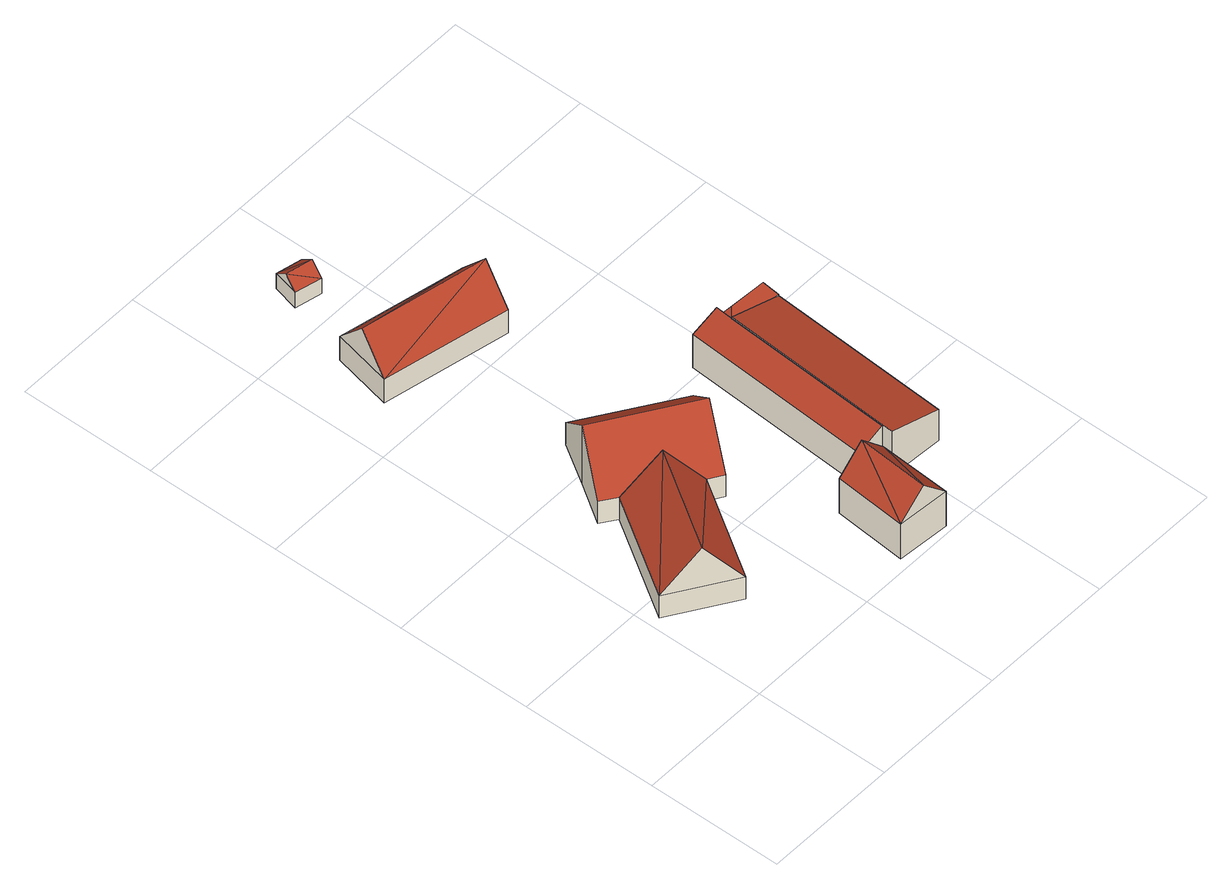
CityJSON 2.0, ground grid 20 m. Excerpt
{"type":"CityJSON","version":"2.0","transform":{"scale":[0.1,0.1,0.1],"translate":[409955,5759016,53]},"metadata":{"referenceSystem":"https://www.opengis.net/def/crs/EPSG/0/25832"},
"CityObjects":{
"building1":{"type":"Building","attributes":{"Gemeindeschluessel":"05515000","Geometrietyp2DReferenz":"3000","function":"31001_1000"},"address":[{"country":"Germany","locality":"Münster","thoroughfareNumber":"19","thoroughfareName":"Werse"}],"children":["building1-1","building1-2"]},
"building1-1":{"type":"BuildingPart","attributes":{"roofType":"3100","measuredHeight":10.38},"parents":["building1"],"geometry":[{"type":"Solid","lod":"2","boundaries":[[[[0,1,2,3]],[[4,5,1,0]],[[6,7,5,4]],[[8,9,7,6]],[[10,11,9,8]],[[12,13,11,10]],[[14,15,13,12]],[[8,6,4,10]],[[0,3,14,12,10,4]],[[1,5,7,9,11,13,15,2]],[[15,14,3,2]]]],"semantics":{"surfaces":[{"type":"WallSurface"},{"type":"RoofSurface"},{"type":"GroundSurface"},{"type":"ClosureSurface"}],"values":[[0,0,0,0,0,0,0,1,1,2,3]]}}]},
"building1-2":{"type":"BuildingPart","attributes":{"roofType":"3100","measuredHeight":10.7},"parents":["building1"],"geometry":[{"type":"Solid","lod":"2","boundaries":[[[[16,17,15,14,18]],[[19,20,17,16]],[[3,2,20,19]],[[16,21,19]],[[3,22,18]],[[18,22,21]],[[21,16,18]],[[22,3,19]],[[19,21,22]],[[17,20,2,15]],[[3,18,14]],[[15,2,3,14]]]],"semantics":{"surfaces":[{"type":"WallSurface"},{"type":"RoofSurface"},{"type":"GroundSurface"},{"type":"ClosureSurface"}],"values":[[0,0,0,0,0,1,1,1,1,2,0,3]]}}]},
"building2":{"type":"Building","attributes":{"Gemeindeschluessel":"05515000","Geometrietyp2DReferenz":"3000","function":"31001_1000","roofType":"3100","measuredHeight":10.15},"address":[{"country":"Germany","locality":"Münster","thoroughfareNumber":"19a","thoroughfareName":"Werse"}],"geometry":[{"type":"Solid","lod":"2","boundaries":[[[[23,24,25,26]],[[27,28,24,23]],[[29,30,28,27]],[[26,25,30,29]],[[23,31,27]],[[29,32,26]],[[31,23,26]],[[26,32,31]],[[27,31,32]],[[32,29,27]],[[24,28,30,25]]]],"semantics":{"surfaces":[{"type":"WallSurface"},{"type":"RoofSurface"},{"type":"GroundSurface"}],"values":[[0,0,0,0,0,0,1,1,1,1,2]]}}]},
"building3":{"type":"Building","attributes":{"Gemeindeschluessel":"05515000","Geometrietyp2DReferenz":"3000","function":"31001_1000","roofType":"3100","measuredHeight":9.51},"address":[{"country":"Germany","locality":"Münster","thoroughfareNumber":"19b","thoroughfareName":"Werse"},{"country":"Germany","locality":"Münster","thoroughfareNumber":"19c","thoroughfareName":"Werse"}],"geometry":[{"type":"Solid","lod":"2","boundaries":[[[[33,34,35,36]],[[37,38,34,33]],[[39,40,38,37]],[[36,35,40,39]],[[33,41,37]],[[39,42,36]],[[42,41,33]],[[33,36,42]],[[41,42,39]],[[39,37,41]],[[34,38,40,35]]]],"semantics":{"surfaces":[{"type":"WallSurface"},{"type":"RoofSurface"},{"type":"GroundSurface"}],"values":[[0,0,0,0,0,0,1,1,1,1,2]]}}]},
"building4":{"type":"Building","attributes":{"Gemeindeschluessel":"05515000","Geometrietyp2DReferenz":"3000","function":"31001_2500","roofType":"3100","measuredHeight":4.36},"geometry":[{"type":"Solid","lod":"2","boundaries":[[[[43,44,45,46]],[[47,48,44,43]],[[49,50,48,47]],[[46,45,50,49]],[[43,51,47]],[[49,52,46]],[[51,43,46]],[[46,52,51]],[[47,51,52]],[[52,49,47]],[[44,48,50,45]]]],"semantics":{"surfaces":[{"type":"WallSurface"},{"type":"RoofSurface"},{"type":"GroundSurface"}],"values":[[0,0,0,0,0,0,1,1,1,1,2]]}}]},
"building5":{"type":"Building","attributes":{"Gemeindeschluessel":"05515000","Geometrietyp2DReferenz":"3000","function":"51009_1610"},"children":["building5-1","building5-2"]},
"building5-1":{"type":"BuildingPart","attributes":{"roofType":"2100","measuredHeight":7.46},"parents":["building5"],"geometry":[{"type":"Solid","lod":"2","boundaries":[[[[53,54,55,56,57]],[[58,59,60,61,62]],[[63,64,59,58]],[[57,56,64,63]],[[58,62,53,57,63]],[[55,60,59,64,56]],[[54,53,62,61]],[[60,55,54,61]]]],"semantics":{"surfaces":[{"type":"WallSurface"},{"type":"RoofSurface"},{"type":"GroundSurface"},{"type":"ClosureSurface"}],"values":[[0,0,0,0,1,2,0,3]]}}]},
"building5-2":{"type":"BuildingPart","attributes":{"roofType":"5000","measuredHeight":7.73},"parents":["building5"],"geometry":[{"type":"Solid","lod":"2","boundaries":[[[[65,66,55,54]],[[67,68,66,65]],[[61,60,68,67]],[[69,61,67,70]],[[67,65,70]],[[70,65,54,69]],[[54,61,69]],[[66,68,60,55]],[[60,61,54,55]]]],"semantics":{"surfaces":[{"type":"WallSurface"},{"type":"RoofSurface"},{"type":"GroundSurface"},{"type":"ClosureSurface"}],"values":[[0,0,0,1,1,1,1,2,3]]}}]},
"building6":{"type":"Building","attributes":{"Gemeindeschluessel":"05515000","Geometrietyp2DReferenz":"3000","function":"31001_2700","roofType":"2100","measuredHeight":7.77},"geometry":[{"type":"Solid","lod":"2","boundaries":[[[[71,59,72,73]],[[74,60,59,71]],[[75,68,60,74]],[[76,77,68,75]],[[73,72,77,76]],[[75,74,71,73,76]],[[59,60,68,77,72]]]],"semantics":{"surfaces":[{"type":"WallSurface"},{"type":"RoofSurface"},{"type":"GroundSurface"}],"values":[[0,0,0,0,0,1,2]]}}]}
},
"vertices":[
[79,325,57],[79,325,18],[101,310,18],[101,310,57],[116,382,122],[116,382,18],[153,440,57],[153,440,18],[288,352,56],[288,352,18],[251,295,122],[251,295,18],[214,237,56],[214,237,18],[193,250,56],[193,250,18],
[101,108,57],[101,108,18],[193,250,57],[9,167,57],[9,167,18],[55,138,125],[147,280,125],
[284,116,77],[284,116,16],[275,10,16],[275,10,77],[359,110,77],[359,110,16],[352,4,77],[352,4,16],[322,113,117],[314,7,117],
[70,658,48],[70,658,7],[255,619,7],[255,619,48],[89,745,48],[89,745,7],[273,706,48],[273,706,7],[79,701,102],[264,663,102],
[166,872,34],[166,872,7],[128,880,7],[128,880,34],[158,833,34],[158,833,7],[119,842,34],[119,842,7],[162,852,51],[123,861,51],
[395,407,87],[395,407,69],[395,407,12],[354,410,12],[354,410,70],[377,127,87],[377,127,12],[393,381,12],[393,381,69],[393,381,87],[336,129,70],[336,129,12],
[475,402,69],[475,402,12],[473,375,69],[473,375,12],[407,393,89],[461,389,90],
[377,127,90],[376,110,12],[376,110,90],[393,381,90],[473,375,67],[456,105,67],[456,105,12]
]}
